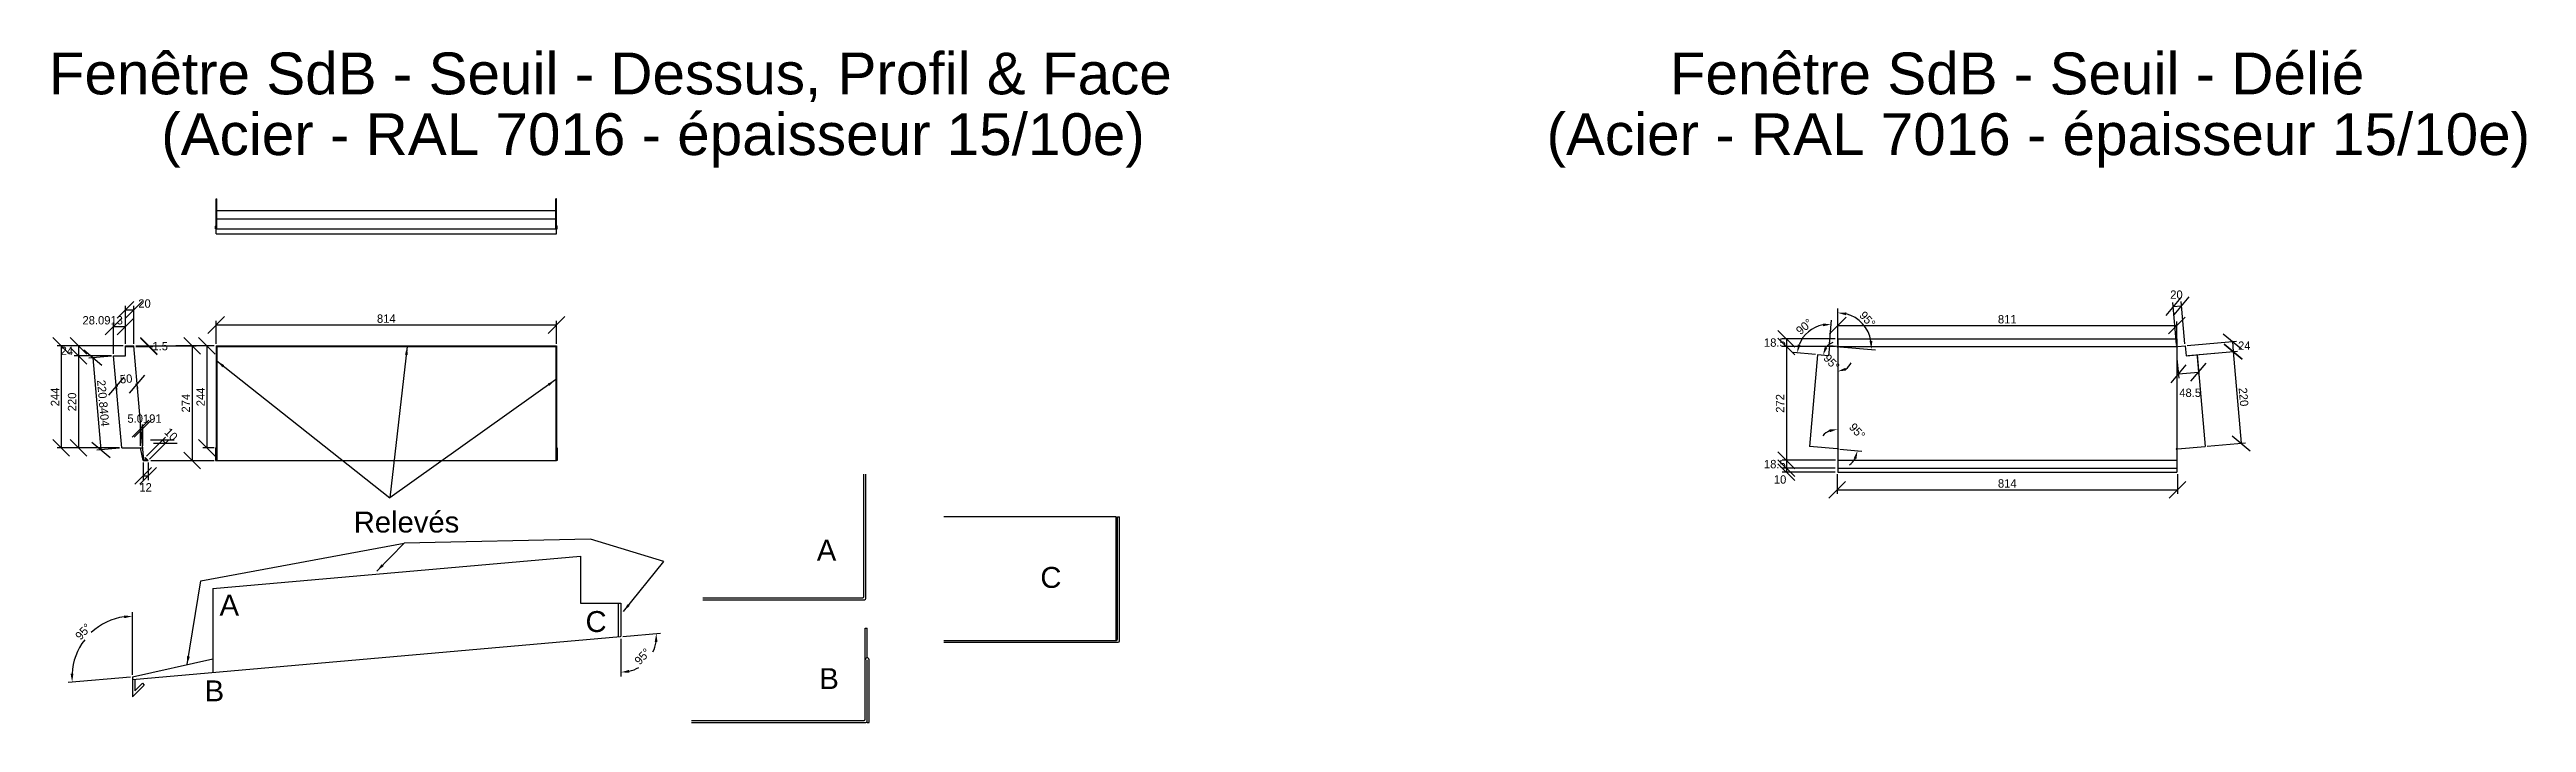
# Model space of a CAD drawing. Header units: millimetres. Extents: x 214 to 6138, y 199 to 1808.
import ezdxf

# ---------------------------------------------------------------- set-up
doc = ezdxf.new("R2010")
doc.units = ezdxf.units.MM
doc.layers.get('Defpoints').update_dxf_attribs({"true_color": 0xffffff})
doc.layers.add('0 ... Seuil ... Rectangle', color=5, linetype='Continuous', lineweight=25, true_color=0x0000ff)
doc.layers.add('0 ... Seuil ... Rectangle ... Cotes Angles', color=4, linetype='Continuous', lineweight=25, true_color=0x00ffff)
doc.styles.add('QCADDimTextStyle', font='txt')
doc.styles.add('textstyle11', font='')
doc.styles.add('textstyle12', font='')
doc.styles.add('textstyle13', font='')
doc.styles.add('textstyle14', font='')
doc.styles.add('textstyle15', font='')
doc.styles.add('textstyle16', font='')
doc.styles.add('textstyle17', font='')
doc.styles.add('textstyle18', font='')
doc.styles.add('textstyle19', font='')
doc.styles.add('textstyle20', font='')
doc.styles.add('textstyle21', font='')
doc.styles.get('textstyle11').set_extended_font_data('Liberation Sans')
doc.styles.get('textstyle12').set_extended_font_data('Liberation Sans')
doc.styles.get('textstyle13').set_extended_font_data('Liberation Sans')
doc.styles.get('textstyle14').set_extended_font_data('Liberation Sans')
doc.styles.get('textstyle15').set_extended_font_data('Liberation Sans')
doc.styles.get('textstyle16').set_extended_font_data('Liberation Sans')
doc.styles.get('textstyle17').set_extended_font_data('Liberation Sans')
doc.styles.get('textstyle18').set_extended_font_data('Liberation Sans')
doc.styles.get('textstyle19').set_extended_font_data('Liberation Sans')
doc.styles.get('textstyle20').set_extended_font_data('Liberation Sans')
doc.styles.get('textstyle21').set_extended_font_data('Liberation Sans')
doc.dimstyles.new('QCADDimStyle', dxfattribs={"dimtxt": 20, "dimasz": 20, "dimexe": 10, "dimexo": 5, "dimgap": 5, "dimtad": 1, "dimtoh": 1, "dimdec": 4, "dimzin": 0, "dimdsep": 46, "dimtxsty": 'QCADDimTextStyle', "dimcen": 0.09, "dimadec": 0, "dimazin": 0, "dimtfac": 1, "dimtdec": 4, "dimtofl": 0, "dimtmove": 0, "dimatfit": 3, "dimfxl": 1, "dimtolj": 1, "dimtzin": 0, "dimarcsym": 0})

# ---------------------------------------------------------------- blocks, each defined once
blk = doc.blocks.new('*D1')
at = {"layer": '0 ... Seuil ... Rectangle ... Cotes Angles', "color": 0, "lineweight": -2}
for p, q in [((339.1, 1052.9), (295.8, 1089.2)), ((362, 1075), (307.5, 1070.2)), ((317.5, 1071.1), (336.7, 851.1)), ((315, 869.2), (358.4, 832.9)), ((381.3, 855), (326.8, 850.2))]:
    blk.add_line(p, q, dxfattribs=at)
at = {"layer": 'Defpoints', "color": 0}
for p in [(367, 1075.4), (336.7, 851.1), (386.3, 855.4)]:
    blk.add_point(p, dxfattribs=at)
at = {"layer": '0 ... Seuil ... Rectangle ... Cotes Angles', "color": 0, "insert": (342, 962.4), "char_height": 20, "attachment_point": 5, "rotation": 275, "style": 'QCADDimTextStyle'}
blk.add_mtext('\\A1;220.8404', dxfattribs=at)
blk = doc.blocks.new('*D2')
at = {"layer": '0 ... Seuil ... Rectangle ... Cotes Angles', "color": 0, "lineweight": -2}
for p, q in [((302.7, 1079.4), (262.7, 1119.4)), ((262.7, 1095.4), (302.7, 1055.4)), ((390.1, 1099.4), (272.7, 1099.4)), ((362, 1075.4), (272.7, 1075.4)), ((282.7, 1099.4), (282.7, 1075.4))]:
    blk.add_line(p, q, dxfattribs=at)
at = {"layer": 'Defpoints', "color": 0}
for p in [(282.7, 1075.4), (367, 1075.4), (395.1, 1099.4)]:
    blk.add_point(p, dxfattribs=at)
at = {"layer": '0 ... Seuil ... Rectangle ... Cotes Angles', "color": 0, "insert": (255.2, 1087.4), "char_height": 20, "attachment_point": 5, "style": 'QCADDimTextStyle'}
blk.add_mtext('\\A1;24', dxfattribs=at)
blk = doc.blocks.new('*D3')
at = {"layer": '0 ... Seuil ... Rectangle ... Cotes Angles', "color": 0, "lineweight": -2}
for p, q in [((302.7, 1055.4), (262.7, 1095.4)), ((362, 1075.4), (272.7, 1075.4)), ((282.7, 1075.4), (282.7, 855.4)), ((262.7, 875.4), (302.7, 835.4)), ((381.3, 855.4), (272.7, 855.4))]:
    blk.add_line(p, q, dxfattribs=at)
at = {"layer": 'Defpoints', "color": 0}
for p in [(367, 1075.4), (282.7, 855.4), (386.3, 855.4)]:
    blk.add_point(p, dxfattribs=at)
at = {"layer": '0 ... Seuil ... Rectangle ... Cotes Angles', "color": 0, "insert": (267.7, 965.4), "char_height": 20, "attachment_point": 5, "rotation": 90, "style": 'QCADDimTextStyle'}
blk.add_mtext('\\A1;220', dxfattribs=at)
blk = doc.blocks.new('*D4')
at = {"layer": '0 ... Seuil ... Rectangle ... Cotes Angles', "color": 0, "lineweight": -2}
for p, q in [((420.1, 1099.4), (460.9, 1099.4)), ((420.2, 1097.9), (460.9, 1097.9)), ((430.9, 1119.4), (470.9, 1079.4)), ((470.9, 1077.9), (430.9, 1117.9))]:
    blk.add_line(p, q, dxfattribs=at)
at = {"layer": 'Defpoints', "color": 0}
for p in [(415.1, 1099.4), (415.2, 1097.9), (450.9, 1097.9)]:
    blk.add_point(p, dxfattribs=at)
at = {"layer": '0 ... Seuil ... Rectangle ... Cotes Angles', "color": 0, "insert": (478.4, 1098.7), "char_height": 20, "attachment_point": 5, "style": 'QCADDimTextStyle'}
blk.add_mtext('\\A1;1.5', dxfattribs=at)
blk = doc.blocks.new('*D5')
at = {"layer": '0 ... Seuil ... Rectangle ... Cotes Angles', "color": 0, "lineweight": -2}
for p, q in [((391.5, 1025), (355.1, 981.7)), ((404.9, 986), (441.3, 1029.4)), ((423.1, 1007.7), (419.3, 1007.4)), ((373.3, 1003.4), (377.1, 1003.7)), ((373.7, 998.9), (374.2, 993.4)), ((423.5, 1003.3), (424, 997.8))]:
    blk.add_line(p, q, dxfattribs=at)
at = {"layer": 'Defpoints', "color": 0}
for p in [(423.1, 1008.2), (423.1, 1007.7), (373.3, 1003.9)]:
    blk.add_point(p, dxfattribs=at)
at = {"layer": '0 ... Seuil ... Rectangle ... Cotes Angles', "color": 0, "insert": (396.9, 1020.5), "char_height": 20, "attachment_point": 5, "rotation": 5, "style": 'QCADDimTextStyle'}
blk.add_mtext('\\A1;50', dxfattribs=at)
blk = doc.blocks.new('*D6')
at = {"layer": '0 ... Seuil ... Rectangle ... Cotes Angles', "color": 0, "lineweight": -2}
for p, q in [((420.1, 1099.4), (564.8, 1099.4)), ((574.8, 1079.4), (534.8, 1119.4)), ((554.8, 1099.4), (554.8, 825.4)), ((534.8, 845.4), (574.8, 805.4)), ((456.1, 825.4), (564.8, 825.4))]:
    blk.add_line(p, q, dxfattribs=at)
at = {"layer": 'Defpoints', "color": 0}
for p in [(415.1, 1099.4), (451.1, 825.4), (554.8, 825.4)]:
    blk.add_point(p, dxfattribs=at)
at = {"layer": '0 ... Seuil ... Rectangle ... Cotes Angles', "color": 0, "insert": (539.8, 962.4), "char_height": 20, "attachment_point": 5, "rotation": 90, "style": 'QCADDimTextStyle'}
blk.add_mtext('\\A1;274', dxfattribs=at)
blk = doc.blocks.new('*D7')
at = {"layer": '0 ... Seuil ... Rectangle ... Cotes Angles', "color": 0, "lineweight": -2}
for p, q in [((446, 836), (491, 880.9)), ((453.1, 828.9), (498, 873.9)), ((512.2, 873.9), (455.6, 873.9)), ((462.7, 866.8), (519.2, 866.8)), ((483.9, 873.9), (491, 866.8))]:
    blk.add_line(p, q, dxfattribs=at)
at = {"layer": 'Defpoints', "color": 0}
for p in [(442.5, 832.5), (491, 866.8), (449.6, 825.4)]:
    blk.add_point(p, dxfattribs=at)
at = {"layer": '0 ... Seuil ... Rectangle ... Cotes Angles', "color": 0, "insert": (504.5, 888), "char_height": 20, "attachment_point": 5, "rotation": 315, "style": 'QCADDimTextStyle'}
blk.add_mtext('\\A1;10', dxfattribs=at)
blk = doc.blocks.new('*D8')
at = {"layer": '0 ... Seuil ... Rectangle ... Cotes Angles', "color": 0, "lineweight": -2}
for p, q in [((457.6, 808.5), (417.6, 768.5)), ((429.6, 768.5), (469.6, 808.5)), ((437.6, 820.4), (437.6, 778.5)), ((437.6, 788.5), (449.6, 788.5)), ((449.6, 820.4), (449.6, 778.5))]:
    blk.add_line(p, q, dxfattribs=at)
at = {"layer": 'Defpoints', "color": 0}
for p in [(437.6, 825.4), (449.6, 825.4), (449.6, 788.5)]:
    blk.add_point(p, dxfattribs=at)
at = {"layer": '0 ... Seuil ... Rectangle ... Cotes Angles', "color": 0, "insert": (443.5, 761.3), "char_height": 20, "attachment_point": 5, "style": 'QCADDimTextStyle'}
blk.add_mtext('\\A1;12', dxfattribs=at)
blk = doc.blocks.new('*D9')
at = {"layer": '0 ... Seuil ... Rectangle ... Cotes Angles', "color": 0, "lineweight": -2}
for p, q in [((610.1, 1079.4), (570.1, 1119.4)), ((607.2, 1099.4), (580.1, 1099.4)), ((590.1, 1099.4), (590.1, 855.4)), ((570.1, 875.4), (610.1, 835.4)), ((607.2, 855.4), (580.1, 855.4))]:
    blk.add_line(p, q, dxfattribs=at)
at = {"layer": 'Defpoints', "color": 0}
for p in [(612.2, 1099.4), (590.1, 855.4), (612.2, 855.4)]:
    blk.add_point(p, dxfattribs=at)
at = {"layer": '0 ... Seuil ... Rectangle ... Cotes Angles', "color": 0, "insert": (575.1, 977.4), "char_height": 20, "attachment_point": 5, "rotation": 90, "style": 'QCADDimTextStyle'}
blk.add_mtext('\\A1;244', dxfattribs=at)
blk = doc.blocks.new('*D10')
at = {"layer": '0 ... Seuil ... Rectangle ... Cotes Angles', "color": 0, "lineweight": -2}
for p, q in [((632.2, 1169.4), (592.2, 1129.4)), ((612.2, 1104.4), (612.2, 1159.4)), ((612.2, 1149.4), (1426.2, 1149.4)), ((1406.2, 1129.4), (1446.2, 1169.4)), ((1426.2, 1104.4), (1426.2, 1159.4))]:
    blk.add_line(p, q, dxfattribs=at)
at = {"layer": 'Defpoints', "color": 0}
for p in [(1426.2, 1149.4), (612.2, 1099.4), (1426.2, 1099.4)]:
    blk.add_point(p, dxfattribs=at)
at = {"layer": '0 ... Seuil ... Rectangle ... Cotes Angles', "color": 0, "insert": (1019.2, 1164.4), "char_height": 20, "attachment_point": 5, "style": 'QCADDimTextStyle'}
blk.add_mtext('\\A1;814', dxfattribs=at)
blk = doc.blocks.new('*D11')
at = {"layer": '0 ... Seuil ... Rectangle ... Cotes Angles', "color": 0, "lineweight": -2}
for p, q in [((261.8, 1079.4), (221.8, 1119.4)), ((390.1, 1099.4), (231.8, 1099.4)), ((241.8, 1099.4), (241.8, 855.4)), ((221.8, 875.4), (261.8, 835.4)), ((381.3, 855.4), (231.8, 855.4))]:
    blk.add_line(p, q, dxfattribs=at)
at = {"layer": 'Defpoints', "color": 0}
for p in [(395.1, 1099.4), (241.8, 855.4), (386.3, 855.4)]:
    blk.add_point(p, dxfattribs=at)
at = {"layer": '0 ... Seuil ... Rectangle ... Cotes Angles', "color": 0, "insert": (226.8, 977.4), "char_height": 20, "attachment_point": 5, "rotation": 90, "style": 'QCADDimTextStyle'}
blk.add_mtext('\\A1;244', dxfattribs=at)
blk = doc.blocks.new('*D12')
at = {"layer": '0 ... Seuil ... Rectangle ... Cotes Angles', "color": 0, "lineweight": -2}
for p, q in [((412.1, 313.3), (412.1, 463.1)), ((407.1, 307.9), (257.9, 294.8))]:
    blk.add_line(p, q, dxfattribs=at)
for start, end in [(97.92113, 132.85173), (142.14827, 177.07887)]:
    blk.add_arc((412.1, 308.3), 144.8, start, end, dxfattribs=at)
at = {"layer": '0 ... Seuil ... Rectangle ... Cotes Angles', "color": 0}
for points in [[(392.3, 448.4), (391.9, 455), (412.1, 453.1)], [(264.1, 315.6), (270.8, 315.7), (267.8, 295.7)]]:
    blk.add_solid(points, dxfattribs=at)
at = {"layer": 'Defpoints', "color": 0}
for p in [(336.1, 431.5), (412.1, 308.3), (412.1, 308.3), (604.1, 325.1), (412.1, 260.3)]:
    blk.add_point(p, dxfattribs=at)
at = {"layer": '0 ... Seuil ... Rectangle ... Cotes Angles', "color": 0, "insert": (294.3, 416.2), "char_height": 20, "attachment_point": 5, "rotation": 47.5, "style": 'QCADDimTextStyle'}
blk.add_mtext('\\A1;95%%d', dxfattribs=at)
blk = doc.blocks.new('*D13')
at = {"layer": '0 ... Seuil ... Rectangle ... Cotes Angles', "color": 0, "lineweight": -2}
for p, q in [((1580.1, 399.5), (1580.1, 309.1)), ((1585, 404.9), (1675, 412.8))]:
    blk.add_line(p, q, dxfattribs=at)
for start, end in [(334.53524, 351.54078), (283.45922, 300.46476)]:
    blk.add_arc((1580.1, 404.5), 85.3, start, end, dxfattribs=at)
at = {"layer": '0 ... Seuil ... Rectangle ... Cotes Angles', "color": 0}
for points in [[(1667.8, 391.8), (1661.1, 392), (1665.1, 411.9)], [(1599.5, 324.8), (1600.3, 318.2), (1580.1, 319.1)]]:
    blk.add_solid(points, dxfattribs=at)
at = {"layer": 'Defpoints', "color": 0}
for p in [(1580.1, 484.5), (1579.2, 404.4), (1580.1, 405.4), (418.1, 302.8), (1624.9, 331.8)]:
    blk.add_point(p, dxfattribs=at)
at = {"layer": '0 ... Seuil ... Rectangle ... Cotes Angles', "color": 0, "insert": (1631.9, 356.9), "char_height": 20, "attachment_point": 5, "rotation": 47.5, "style": 'QCADDimTextStyle'}
blk.add_mtext('\\A1;95%%d', dxfattribs=at)
blk = doc.blocks.new('*D14')
at = {"layer": '0 ... Seuil ... Rectangle ... Cotes Angles', "color": 0, "lineweight": -2}
for p, q in [((411.4, 881.6), (451.4, 921.6)), ((456.5, 921.6), (416.5, 881.6)), ((431.4, 860.4), (431.4, 911.6)), ((436.5, 860.4), (436.5, 911.6))]:
    blk.add_line(p, q, dxfattribs=at)
at = {"layer": 'Defpoints', "color": 0}
for p in [(436.5, 901.6), (431.4, 855.4), (436.5, 855.4)]:
    blk.add_point(p, dxfattribs=at)
at = {"layer": '0 ... Seuil ... Rectangle ... Cotes Angles', "color": 0, "insert": (440.9, 925.5), "char_height": 20, "attachment_point": 5, "style": 'QCADDimTextStyle'}
blk.add_mtext('\\A1;5.0191', dxfattribs=at)
blk = doc.blocks.new('*D15')
at = {"layer": '0 ... Seuil ... Rectangle ... Cotes Angles', "color": 0, "lineweight": -2}
for p, q in [((415.1, 1205.5), (375.1, 1165.5)), ((395.1, 1165.5), (435.1, 1205.5)), ((395.1, 1104.4), (395.1, 1195.5)), ((395.1, 1185.5), (415.1, 1185.5)), ((415.1, 1104.4), (415.1, 1195.5))]:
    blk.add_line(p, q, dxfattribs=at)
at = {"layer": 'Defpoints', "color": 0}
for p in [(415.1, 1185.5), (395.1, 1099.4), (415.1, 1099.4)]:
    blk.add_point(p, dxfattribs=at)
at = {"layer": '0 ... Seuil ... Rectangle ... Cotes Angles', "color": 0, "insert": (440.9, 1200.5), "char_height": 20, "attachment_point": 5, "style": 'QCADDimTextStyle'}
blk.add_mtext('\\A1;20', dxfattribs=at)
blk = doc.blocks.new('*D16')
at = {"layer": '0 ... Seuil ... Rectangle ... Cotes Angles', "color": 0, "lineweight": -2}
for p, q in [((387, 1165.5), (347, 1125.5)), ((367, 1080.4), (367, 1155.5)), ((367, 1145.5), (395.1, 1145.5)), ((375.1, 1125.5), (415.1, 1165.5)), ((395.1, 1104.4), (395.1, 1155.5))]:
    blk.add_line(p, q, dxfattribs=at)
at = {"layer": 'Defpoints', "color": 0}
for p in [(395.1, 1145.5), (367, 1075.4), (395.1, 1099.4)]:
    blk.add_point(p, dxfattribs=at)
at = {"layer": '0 ... Seuil ... Rectangle ... Cotes Angles', "color": 0, "insert": (340.9, 1160.5), "char_height": 20, "attachment_point": 5, "style": 'QCADDimTextStyle'}
blk.add_mtext('\\A1;28.0913', dxfattribs=at)
blk = doc.blocks.new('*D17')
at = {"layer": '0 ... Seuil ... Rectangle ... Cotes Angles', "color": 0, "lineweight": -2}
for p, q in [((4510.9, 1167.9), (4470.9, 1127.9)), ((4490.9, 1102.9), (4490.9, 1157.9)), ((4490.9, 1147.9), (5301.9, 1147.9)), ((5281.9, 1127.9), (5321.9, 1167.9)), ((5301.9, 1102.9), (5301.9, 1157.9))]:
    blk.add_line(p, q, dxfattribs=at)
at = {"layer": 'Defpoints', "color": 0}
for p in [(5301.9, 1147.9), (4490.9, 1097.9), (5301.9, 1097.9)]:
    blk.add_point(p, dxfattribs=at)
at = {"layer": '0 ... Seuil ... Rectangle ... Cotes Angles', "color": 0, "insert": (4896.4, 1162.9), "char_height": 20, "attachment_point": 5, "style": 'QCADDimTextStyle'}
blk.add_mtext('\\A1;811', dxfattribs=at)
blk = doc.blocks.new('*D18')
at = {"layer": '0 ... Seuil ... Rectangle ... Cotes Angles', "color": 0, "lineweight": -2}
for p, q in [((4509.4, 775.5), (4469.4, 735.5)), ((4489.4, 792.4), (4489.4, 745.5)), ((5283.4, 735.5), (5323.4, 775.5)), ((5303.4, 792.4), (5303.4, 745.5)), ((4489.4, 755.5), (5303.4, 755.5))]:
    blk.add_line(p, q, dxfattribs=at)
at = {"layer": 'Defpoints', "color": 0}
for p in [(4489.4, 797.4), (5303.4, 797.4), (5303.4, 755.5)]:
    blk.add_point(p, dxfattribs=at)
at = {"layer": '0 ... Seuil ... Rectangle ... Cotes Angles', "color": 0, "insert": (4896.4, 770.5), "char_height": 20, "attachment_point": 5, "style": 'QCADDimTextStyle'}
blk.add_mtext('\\A1;814', dxfattribs=at)
blk = doc.blocks.new('*D19')
at = {"layer": '0 ... Seuil ... Rectangle ... Cotes Angles', "color": 0, "lineweight": -2}
for p, q in [((4388, 1096.4), (4348, 1136.4)), ((4348, 1117.9), (4388, 1077.9)), ((4484.4, 1116.4), (4358, 1116.4)), ((4485.9, 1097.9), (4358, 1097.9)), ((4368, 1116.4), (4368, 1097.9))]:
    blk.add_line(p, q, dxfattribs=at)
at = {"layer": 'Defpoints', "color": 0}
for p in [(4368, 1097.9), (4489.4, 1116.4), (4490.9, 1097.9)]:
    blk.add_point(p, dxfattribs=at)
at = {"layer": '0 ... Seuil ... Rectangle ... Cotes Angles', "color": 0, "insert": (4340.5, 1107.2), "char_height": 20, "attachment_point": 5, "style": 'QCADDimTextStyle'}
blk.add_mtext('\\A1;18.5', dxfattribs=at)
blk = doc.blocks.new('*D20')
at = {"layer": '0 ... Seuil ... Rectangle ... Cotes Angles', "color": 0, "lineweight": -2}
for p, q in [((4388, 1077.9), (4348, 1117.9)), ((4485.9, 1097.9), (4358, 1097.9)), ((4368, 1097.9), (4368, 825.9)), ((4348, 845.9), (4388, 805.9)), ((4485.9, 825.9), (4358, 825.9))]:
    blk.add_line(p, q, dxfattribs=at)
at = {"layer": 'Defpoints', "color": 0}
for p in [(4490.9, 1097.9), (4368, 825.9), (4490.9, 825.9)]:
    blk.add_point(p, dxfattribs=at)
at = {"layer": '0 ... Seuil ... Rectangle ... Cotes Angles', "color": 0, "insert": (4353, 961.9), "char_height": 20, "attachment_point": 5, "rotation": 90, "style": 'QCADDimTextStyle'}
blk.add_mtext('\\A1;272', dxfattribs=at)
blk = doc.blocks.new('*D21')
at = {"layer": '0 ... Seuil ... Rectangle ... Cotes Angles', "color": 0, "lineweight": -2}
for p, q in [((4388, 805.9), (4348, 845.9)), ((4348, 827.4), (4388, 787.4)), ((4485.9, 825.9), (4358, 825.9)), ((4484.4, 807.4), (4358, 807.4)), ((4368, 825.9), (4368, 807.4))]:
    blk.add_line(p, q, dxfattribs=at)
at = {"layer": 'Defpoints', "color": 0}
for p in [(4368, 807.4), (4489.4, 807.4), (4490.9, 825.9)]:
    blk.add_point(p, dxfattribs=at)
at = {"layer": '0 ... Seuil ... Rectangle ... Cotes Angles', "color": 0, "insert": (4340.5, 816.7), "char_height": 20, "attachment_point": 5, "style": 'QCADDimTextStyle'}
blk.add_mtext('\\A1;18.5', dxfattribs=at)
blk = doc.blocks.new('*D22')
at = {"layer": '0 ... Seuil ... Rectangle ... Cotes Angles', "color": 0, "lineweight": -2}
for p, q in [((4388, 787.4), (4348, 827.4)), ((4348, 817.4), (4388, 777.4)), ((4484.4, 807.4), (4358, 807.4)), ((4484.4, 797.4), (4358, 797.4)), ((4368, 807.4), (4368, 797.4))]:
    blk.add_line(p, q, dxfattribs=at)
at = {"layer": 'Defpoints', "color": 0}
for p in [(4368, 797.4), (4489.4, 807.4), (4489.4, 797.4)]:
    blk.add_point(p, dxfattribs=at)
at = {"layer": '0 ... Seuil ... Rectangle ... Cotes Angles', "color": 0, "insert": (4353, 780), "char_height": 20, "attachment_point": 5, "style": 'QCADDimTextStyle'}
blk.add_mtext('\\A1;10', dxfattribs=at)
blk = doc.blocks.new('*D23')
at = {"layer": '0 ... Seuil ... Rectangle ... Cotes Angles', "color": 0, "lineweight": -2}
for p, q in [((4490.9, 1102.9), (4490.9, 1188.5)), ((4495.9, 1097.5), (4581.2, 1090))]:
    blk.add_line(p, q, dxfattribs=at)
blk.add_arc((4490.9, 1097.9), 80.6, 9.25111, 75.74889, dxfattribs=at)
at = {"layer": '0 ... Seuil ... Rectangle ... Cotes Angles', "color": 0}
for points in [[(4511.2, 1179.3), (4510.4, 1172.7), (4490.9, 1178.5)], [(4567.2, 1110.7), (4573.8, 1111), (4571.2, 1090.9)]]:
    blk.add_solid(points, dxfattribs=at)
at = {"layer": 'Defpoints', "color": 0}
for p in [(4563, 1134.1), (4471, 1099.6), (4490.9, 1097.9), (4490.9, 1097.9), (4490.9, 825.9)]:
    blk.add_point(p, dxfattribs=at)
at = {"layer": '0 ... Seuil ... Rectangle ... Cotes Angles', "color": 0, "insert": (4561.8, 1162.8), "char_height": 20, "attachment_point": 5, "rotation": 312.5, "style": 'QCADDimTextStyle'}
blk.add_mtext('\\A1;95%%d', dxfattribs=at)
blk = doc.blocks.new('*D24')
at = {"layer": '0 ... Seuil ... Rectangle ... Cotes Angles', "color": 0, "lineweight": -2}
for p, q in [((4471.4, 1104.6), (4476.3, 1160.5)), ((4437.6, 1078.5), (4384.1, 1083.2))]:
    blk.add_line(p, q, dxfattribs=at)
blk.add_arc((4468.9, 1075.7), 75.1, 100.29748, 159.70252, dxfattribs=at)
at = {"layer": '0 ... Seuil ... Rectangle ... Cotes Angles', "color": 0}
for points in [[(4455.6, 1146.3), (4455.3, 1153), (4475.5, 1150.6)], [(4395.2, 1102.5), (4401.7, 1101.1), (4394.1, 1082.3)]]:
    blk.add_solid(points, dxfattribs=at)
at = {"layer": 'Defpoints', "color": 0}
for p in [(4437.2, 1143.8), (4442.6, 1078), (4468.9, 1075.7), (4468.9, 1075.7), (4471, 1099.6)]:
    blk.add_point(p, dxfattribs=at)
at = {"layer": '0 ... Seuil ... Rectangle ... Cotes Angles', "color": 0, "insert": (4410.7, 1145.1), "char_height": 20, "attachment_point": 5, "rotation": 40, "style": 'QCADDimTextStyle'}
blk.add_mtext('\\A1;90%%d', dxfattribs=at)
blk = doc.blocks.new('*D25')
at = {"layer": '0 ... Seuil ... Rectangle ... Cotes Angles', "color": 0, "lineweight": -2}
for start, end in [(109.62023, 142.31011), (302.68989, 335.37977)]:
    blk.add_arc((4490.9, 1073.8), 35.5, start, end, dxfattribs=at)
at = {"layer": '0 ... Seuil ... Rectangle ... Cotes Angles', "color": 0}
for points in [[(4459.7, 1096.7), (4465.9, 1094.3), (4455.5, 1076.9)], [(4509.2, 1047.1), (4511.1, 1040.7), (4490.9, 1038.3)]]:
    blk.add_solid(points, dxfattribs=at)
at = {"layer": 'Defpoints', "color": 0}
for p in [(4442.6, 1078), (4468.9, 1075.7), (4490.9, 1097.9), (4459.2, 1057.9), (4490.9, 825.9)]:
    blk.add_point(p, dxfattribs=at)
at = {"layer": '0 ... Seuil ... Rectangle ... Cotes Angles', "color": 0, "insert": (4476.1, 1060.3), "char_height": 20, "attachment_point": 5, "rotation": 312.5, "style": 'QCADDimTextStyle'}
blk.add_mtext('\\A1;95%%d', dxfattribs=at)
blk = doc.blocks.new('*D26')
at = {"layer": '0 ... Seuil ... Rectangle ... Cotes Angles', "color": 0, "lineweight": -2}
blk.add_line((4495.9, 852.5), (4548.2, 848), dxfattribs=at)
for start, end in [(114.30431, 138.60862), (306.39138, 330.69569)]:
    blk.add_arc((4490.9, 853), 47.5, start, end, dxfattribs=at)
at = {"layer": '0 ... Seuil ... Rectangle ... Cotes Angles', "color": 0}
for points in [[(4472.1, 893), (4470.7, 899.5), (4490.9, 900.5)], [(4535.5, 828.7), (4529.2, 830.7), (4538.3, 848.8)]]:
    blk.add_solid(points, dxfattribs=at)
at = {"layer": 'Defpoints', "color": 0}
for p in [(4490.9, 1097.9), (4423.4, 858.9), (4490.9, 853), (4533.4, 874.3), (4490.9, 825.9)]:
    blk.add_point(p, dxfattribs=at)
at = {"layer": '0 ... Seuil ... Rectangle ... Cotes Angles', "color": 0, "insert": (4537.4, 895.5), "char_height": 20, "attachment_point": 5, "rotation": 312.5, "style": 'QCADDimTextStyle'}
blk.add_mtext('\\A1;95%%d', dxfattribs=at)
blk = doc.blocks.new('*D27')
at = {"layer": '0 ... Seuil ... Rectangle ... Cotes Angles', "color": 0, "lineweight": -2}
for p, q in [((5311.7, 1215.2), (5275.4, 1171.9)), ((5301.5, 1102.9), (5292.7, 1203.5)), ((5293.6, 1193.5), (5313.5, 1195.3)), ((5295.3, 1173.6), (5331.7, 1217)), ((5321.4, 1104.6), (5312.6, 1205.3))]:
    blk.add_line(p, q, dxfattribs=at)
at = {"layer": 'Defpoints', "color": 0}
for p in [(5313.5, 1195.3), (5301.9, 1097.9), (5321.9, 1099.6)]:
    blk.add_point(p, dxfattribs=at)
at = {"layer": '0 ... Seuil ... Rectangle ... Cotes Angles', "color": 0, "insert": (5301.1, 1221.8), "char_height": 20, "attachment_point": 5, "style": 'QCADDimTextStyle'}
blk.add_mtext('\\A1;20', dxfattribs=at)
blk = doc.blocks.new('*D28')
at = {"layer": '0 ... Seuil ... Rectangle ... Cotes Angles', "color": 0, "lineweight": -2}
for p, q in [((5456.5, 1091.3), (5413.2, 1127.7)), ((5326.8, 1100.1), (5444.8, 1110.4)), ((5328.9, 1076.2), (5446.9, 1086.5)), ((5415.3, 1103.8), (5458.6, 1067.4)), ((5434.8, 1109.5), (5436.9, 1085.6))]:
    blk.add_line(p, q, dxfattribs=at)
at = {"layer": 'Defpoints', "color": 0}
for p in [(5321.9, 1099.6), (5324, 1075.7), (5436.9, 1085.6)]:
    blk.add_point(p, dxfattribs=at)
at = {"layer": '0 ... Seuil ... Rectangle ... Cotes Angles', "color": 0, "insert": (5463.3, 1100), "char_height": 20, "attachment_point": 5, "style": 'QCADDimTextStyle'}
blk.add_mtext('\\A1;24', dxfattribs=at)
blk = doc.blocks.new('*D29')
at = {"layer": '0 ... Seuil ... Rectangle ... Cotes Angles', "color": 0, "lineweight": -2}
for p, q in [((5355.2, 1078.5), (5446.9, 1086.5)), ((5458.6, 1067.4), (5415.3, 1103.8)), ((5436.9, 1085.6), (5456.1, 866.5)), ((5374.4, 859.3), (5466.1, 867.3)), ((5434.4, 884.6), (5477.8, 848.3))]:
    blk.add_line(p, q, dxfattribs=at)
at = {"layer": 'Defpoints', "color": 0}
for p in [(5350.3, 1078), (5369.4, 858.9), (5456.1, 866.5)]:
    blk.add_point(p, dxfattribs=at)
at = {"layer": '0 ... Seuil ... Rectangle ... Cotes Angles', "color": 0, "insert": (5461.5, 977.3), "char_height": 20, "attachment_point": 5, "rotation": 275, "style": 'QCADDimTextStyle'}
blk.add_mtext('\\A1;220', dxfattribs=at)
blk = doc.blocks.new('*D30')
at = {"layer": '0 ... Seuil ... Rectangle ... Cotes Angles', "color": 0, "lineweight": -2}
for p, q in [((5302.4, 1068.8), (5306.4, 1022.4)), ((5350.7, 1073.1), (5354.7, 1026.7)), ((5323.7, 1054.1), (5287.4, 1010.7)), ((5305.6, 1032.4), (5353.9, 1036.6)), ((5335.7, 1015), (5372.1, 1058.3))]:
    blk.add_line(p, q, dxfattribs=at)
at = {"layer": 'Defpoints', "color": 0}
for p in [(5301.9, 1073.8), (5350.3, 1078), (5353.9, 1036.6)]:
    blk.add_point(p, dxfattribs=at)
at = {"layer": '0 ... Seuil ... Rectangle ... Cotes Angles', "color": 0, "insert": (5333.9, 987.2), "char_height": 20, "attachment_point": 5, "style": 'QCADDimTextStyle'}
blk.add_mtext('\\A1;48.5', dxfattribs=at)

msp = doc.modelspace()

# ---------------------------------------------------------------- linework, layer by layer
at = {"layer": '0 ... Seuil ... Rectangle'}
for p, q in [((612.18847, 1379.89235), (612.18847, 1451.02457)), ((612.18847, 1451.02457), (613.68847, 1451.02457)), ((613.68847, 1378.89235), (613.68847, 1451.02457)), ((613.68847, 1422.93331), (1424.68847, 1422.93331)), ((1424.68847, 1378.89235), (1424.68847, 1451.02457)), ((1426.18847, 1451.02457), (1424.68847, 1451.02457)), ((1426.18847, 1379.89235), (1426.18847, 1451.02457)), ((610.68847, 1378.89235), (610.68847, 1385.60517)), ((612.18847, 1378.89235), (610.68847, 1378.89235)), ((611.68847, 1386.60517), (612.18847, 1386.60517)), ((612.18847, 1386.60517), (612.68847, 1386.60517)), ((612.18847, 1366.89235), (612.18847, 1379.89235)), ((612.18847, 1366.89235), (1426.18847, 1366.89235)), ((613.18847, 1378.89235), (1425.18847, 1378.89235)), ((613.68847, 1402.93331), (1424.68847, 1402.93331)), ((613.68847, 1378.89235), (613.68847, 1385.60517)), ((1424.68847, 1378.89235), (1424.68847, 1385.60517)), ((1425.68847, 1386.60517), (1426.18847, 1386.60517)), ((1426.68847, 1386.60517), (1426.18847, 1386.60517)), ((1426.18847, 1366.89235), (1426.18847, 1379.89235)), ((1426.18847, 1378.89235), (1427.68847, 1378.89235)), ((1426.18847, 1378.89235), (1427.68847, 1378.89235)), ((1427.68847, 1378.89235), (1427.68847, 1385.60517)), ((386.26238, 855.40094), (367.01487, 1075.40094)), ((367.01487, 1075.40094), (395.10614, 1075.40094)), ((395.10614, 1099.40094), (415.10614, 1099.40094)), ((395.10614, 1075.40094), (395.10614, 1099.40094)), ((395.10614, 1097.90094), (415.23737, 1097.90094)), ((439.07803, 825.40094), (415.10614, 1099.40094)), ((612.18847, 1099.40094), (1426.18847, 1099.40094)), ((612.18847, 1099.40094), (612.18847, 825.40094)), ((612.18847, 1097.90094), (1426.18847, 1097.90094)), ((613.68847, 1097.90094), (613.68847, 825.40094)), ((1424.68847, 1097.90094), (1424.68847, 825.40094)), ((1426.18847, 1099.40094), (1426.18847, 825.40094)), ((4442.62113, 1078.03632), (4423.44687, 858.87348)), ((4468.92094, 1075.73538), (4442.62113, 1078.03632)), ((4471.01268, 1099.64406), (4468.92094, 1075.73538)), ((4489.44228, 1098.03167), (4471.01268, 1099.64406)), ((4490.93658, 1116.40094), (5301.93658, 1116.40094)), ((4490.93658, 1116.40094), (4490.93658, 1099.40094)), ((4490.93658, 1096.40094), (4490.93658, 854.4689)), ((4492.43658, 1097.90094), (5300.43658, 1097.90094)), ((5301.93658, 1116.40094), (5301.93658, 1099.40094)), ((5301.93658, 1096.40094), (5301.93658, 854.4689)), ((5303.43087, 1098.03167), (5321.86047, 1099.64406)), ((5321.86047, 1099.64406), (5323.95221, 1075.73538)), ((5323.95221, 1075.73538), (5350.25202, 1078.03632)), ((5350.25202, 1078.03632), (5369.42628, 858.87348)), ((421.76422, 1006.0881), (421.63349, 1007.58239)), ((386.26238, 855.40094), (436.45337, 855.40094)), ((437.5723, 825.40094), (431.43427, 855.40094)), ((441.44057, 831.41135), (442.50123, 832.47201)), ((441.44057, 831.41135), (445.95098, 826.90094)), ((442.50123, 832.47201), (449.5723, 825.40094)), ((610.68847, 855.40094), (613.68847, 855.40094)), ((610.68847, 855.40094), (610.68847, 825.40094)), ((1424.68847, 855.40094), (1427.68847, 855.40094)), ((1427.68847, 855.40094), (1427.68847, 825.40094)), ((4489.44228, 853.09963), (4423.44687, 858.87348)), ((4490.93658, 851.4689), (4490.93658, 797.40094)), ((5301.93658, 851.4689), (5301.93658, 797.40094)), ((5303.43087, 853.09963), (5369.42628, 858.87348)), ((437.5723, 825.40094), (449.5723, 825.40094)), ((438.9468, 826.90094), (445.95098, 826.90094)), ((610.68847, 825.40094), (612.18847, 825.40094)), ((612.18847, 825.40094), (1426.18847, 825.40094)), ((1427.68847, 825.40094), (1426.18847, 825.40094)), ((2161.78331, 500.21981), (2161.78331, 792.71981)), ((2166.28331, 495.71981), (2166.28331, 792.71981)), ((4490.93658, 825.90094), (5301.93658, 825.90094)), ((4490.93658, 807.40094), (5301.93658, 807.40094)), ((4490.93658, 797.40094), (5301.93658, 797.40094)), ((2765.26802, 691.0652), (2352.76802, 691.0652)), ((2765.26802, 395.5652), (2765.26802, 691.0652)), ((2768.26802, 398.5652), (2768.26802, 691.0652)), ((2768.26802, 691.0652), (2772.76802, 691.0652)), ((2772.76802, 394.0652), (2772.76802, 691.0652)), ((604.06527, 519.84155), (1484.06527, 596.83157)), ((1484.06527, 596.83157), (1484.06527, 484.46652)), ((604.06527, 519.84155), (604.06527, 319.07758)), ((1484.06527, 484.46652), (1580.06527, 484.46652)), ((1574.06527, 484.46652), (1574.06527, 403.94159)), ((1580.06527, 484.46652), (1580.06527, 405.38285)), ((1776.28331, 497.21981), (2158.78331, 497.21981)), ((1776.28331, 492.71981), (2163.28331, 492.71981)), ((2164.9465, 349.33037), (2164.9465, 424.75303)), ((2164.9465, 424.75303), (2169.4465, 424.75303)), ((2169.4465, 353.83037), (2169.4465, 424.75303)), ((412.06527, 302.27976), (1579.15243, 404.38665)), ((2352.76802, 395.5652), (2765.26802, 395.5652)), ((2352.76802, 391.0652), (2769.76802, 391.0652)), ((412.06527, 308.30268), (604.06527, 351.19982)), ((412.06527, 308.30268), (412.06527, 260.30268)), ((418.06527, 302.80469), (418.06527, 274.78796)), ((2164.9465, 206.83037), (2164.9465, 349.33037)), ((2169.4465, 199.33037), (2169.4465, 349.33037)), ((2173.9465, 199.33037), (2173.9465, 349.33037)), ((440.34954, 288.58695), (412.06527, 260.30268)), ((436.1069, 292.82959), (418.06527, 274.78796)), ((436.1069, 292.82959), (440.34954, 288.58695)), ((1749.4465, 203.83037), (2161.9465, 203.83037)), ((1749.4465, 199.33037), (2166.4465, 199.33037)), ((2169.4465, 199.33037), (2173.9465, 199.33037))]:
    msp.add_line(p, q, dxfattribs=at)
for centre, radius, start, end in [((611.68847, 1385.60517), 1, 90, 180), ((613.18847, 1379.89235), 1, 180, 270), ((612.68847, 1385.60517), 1, 0, 90), ((1425.68847, 1385.60517), 1, 90, 180), ((1425.18847, 1379.89235), 1, 270, 0), ((1426.68847, 1385.60517), 1, 0, 90), ((4490.93658, 1097.90094), 1.5, 175, 90), ((5301.93658, 1097.90094), 1.5, 90, 5), ((4490.93658, 852.9689), 1.5, 270, 175), ((5301.93658, 852.9689), 1.5, 5, 270), ((2158.78331, 500.21981), 3, 270, 0), ((2163.28331, 495.71981), 3, 270, 0), ((1579.06527, 405.38285), 1, 275, 0), ((2765.26802, 398.5652), 3, 270, 0), ((2769.76802, 394.0652), 3, 270, 0), ((2169.4465, 349.33037), 4.5, 0, 180), ((2161.9465, 206.83037), 3, 270, 0), ((2166.4465, 202.33037), 3, 270, 0)]:
    msp.add_arc(centre, radius, start, end, dxfattribs=at)
at = {"layer": '0 ... Seuil ... Rectangle ... Cotes Angles'}
for p, q in [((607.18847, 1099.40094), (515.6163, 1099.40094)), ((515.6163, 825.40094), (607.18847, 825.40094))]:
    msp.add_line(p, q, dxfattribs=at)

# ---------------------------------------------------------------- texts
at = {"layer": '0 ... Seuil ... Rectangle ... Cotes Angles', "attachment_point": 1}
for s, insert, char_height, style in [('Fenêtre SdB - Seuil - Dessus, Profil & Face\\P', (211.98263, 1800.66963), 100, 'textstyle19'), ('Fenêtre SdB - Seuil - Délié\\P', (4089.23074, 1800.66963), 100, 'textstyle21'), ('(Acier - RAL 7016 - épaisseur 15/10e)', (480.89776, 1655.48322), 100, 'textstyle11'), ('(Acier - RAL 7016 - épaisseur 15/10e)', (3794.43323, 1655.48322), 100, 'textstyle20'), ('Relevés', (941.38495, 703.28185), 50, 'textstyle12'), ('A', (2048.98723, 636.02079), 50, 'textstyle18'), ('C', (2583.69046, 570.96185), 50, 'textstyle17'), ('A', (620.41266, 504.81384), 50, 'textstyle13'), ('C', (1495.77521, 465.48322), 50, 'textstyle16'), ('B', (584.83355, 299.81039), 50, 'textstyle14'), ('B', (2055.0865, 329.02388), 50, 'textstyle15')]:
    msp.add_mtext(s, dxfattribs=dict(at, insert=insert, char_height=char_height, style=style))

# ---------------------------------------------------------------- dimensions: what is measured, and where the dimension line sits
at = {"layer": '0 ... Seuil ... Rectangle ... Cotes Angles'}
for base, p1, p2, angle, picture, middle, dimtype in [((415.10614, 1185.48322), (395.10614, 1099.40094), (415.10614, 1099.40094), 360, '*D15', (440.89776, 1200.48322), 161), ((241.84983, 855.40094), (395.10614, 1099.40094), (386.26238, 855.40094), 90, '*D11', (226.84983, 977.40094), 160), ((282.74059, 855.40094), (367.01487, 1075.40094), (386.26238, 855.40094), 90, '*D3', (267.74059, 965.40094), 160), ((336.71669, 851.06625), (367.01487, 1075.40094), (386.26238, 855.40094), 275, '*D1', (342.03586, 962.37359), 161), ((590.07864, 855.40094), (612.18847, 1099.40094), (612.18847, 855.40094), 270, '*D9', (575.07864, 977.40094), 161), ((423.12778, 1007.71313), (373.27138, 1003.88874), (423.08111, 1008.24653), 5, '*D5', (396.91558, 1020.47715), 161), ((436.45337, 901.58812), (431.43427, 855.40094), (436.45337, 855.40094), 0, '*D14', (440.89776, 925.48322), 161), ((490.96205, 866.7907), (442.50123, 832.47201), (449.5723, 825.40094), 315, '*D7', (504.52927, 888.02406), 161), ((449.5723, 788.53699), (437.5723, 825.40094), (449.5723, 825.40094), 360, '*D8', (443.4551, 761.27874), 161), ((4368.01081, 797.40094), (4489.43658, 807.40094), (4489.43658, 797.40094), 90, '*D22', (4353.01081, 780), 160)]:
    dim = msp.add_linear_dim(base=base, p1=p1, p2=p2, angle=angle, dimstyle='QCADDimStyle', override={"dimtxt": 20, "dimasz": 20, "dimexe": 10, "dimexo": 5, "dimgap": 5, "dimzin": 8, "dimtsz": 20, "dimclrd": 0, "dimclre": 0, "dimclrt": 0, "dimazin": 2, "dimtmove": 2}, dxfattribs=at)
    dim.commit()
    dim.dimension.update_dxf_attribs({"geometry": picture, "text_midpoint": middle, "dimtype": dimtype})
for base, line1, line2, picture, middle in [((4562.97811, 1134.08156), ((4471.01268, 1099.64406), (4490.93658, 1097.90094)), ((4490.93658, 1097.90094), (4490.93658, 825.90094)), '*D23', (4561.78354, 1162.82022)), ((4437.16889, 1143.82788), ((4442.62113, 1078.03632), (4468.92094, 1075.73538)), ((4468.92094, 1075.73538), (4471.01268, 1099.64406)), '*D24', (4410.67928, 1145.1451)), ((4533.38771, 874.28866), ((4423.44687, 858.87348), (4490.93658, 852.9689)), ((4490.93658, 825.90094), (4490.93658, 1097.90094)), '*D26', (4537.37045, 895.51771)), ((4459.18211, 1057.86157), ((4442.62113, 1078.03632), (4468.92094, 1075.73538)), ((4490.93658, 1097.90094), (4490.93658, 825.90094)), '*D25', (4476.14831, 1060.25831))]:
    dim = msp.add_angular_dim_2l(base=base, line1=line1, line2=line2, dimstyle='QCADDimStyle', override={"dimtxt": 20, "dimasz": 20, "dimexe": 10, "dimexo": 5, "dimgap": 5, "dimzin": 8, "dimtsz": 20, "dimclrd": 0, "dimclre": 0, "dimclrt": 0, "dimazin": 2, "dimtmove": 2}, dxfattribs=at)
    dim.commit()
    dim.dimension.update_dxf_attribs({"geometry": picture, "text_midpoint": middle})
for p1, p2, distance, picture, middle in [((5301.93658, 1097.90094), (5321.86047, 1099.64406), 96.0127, '*D27', (5301.13368, 1221.81519)), ((612.18847, 1099.40094), (1426.18847, 1099.40094), 50.02012, '*D10', (1019.18847, 1164.42106)), ((4490.93658, 1097.90094), (5301.93658, 1097.90094), 50.02012, '*D17', (4896.43658, 1162.92106)), ((5321.86047, 1099.64406), (5323.95221, 1075.73538), 113.41684, '*D28', (5463.28695, 1099.97143)), ((5301.93658, 1073.80926), (5350.25202, 1078.03632), -41.56831, '*D30', (5333.85711, 987.19342)), ((5350.25202, 1078.03632), (5369.42628, 858.87348), 87.01657, '*D29', (5461.46752, 977.34623))]:
    dim = msp.add_aligned_dim(p1=p1, p2=p2, distance=distance, dimstyle='QCADDimStyle', override={"dimtxt": 20, "dimasz": 20, "dimexe": 10, "dimexo": 5, "dimgap": 5, "dimzin": 8, "dimtsz": 20, "dimclrd": 0, "dimclre": 0, "dimclrt": 0, "dimazin": 2, "dimtmove": 2}, dxfattribs=at)
    dim.commit()
    dim.dimension.update_dxf_attribs({"geometry": picture, "text_midpoint": middle})
dim = msp.add_linear_dim(base=(395.10614, 1145.48322), p1=(367.01487, 1075.40094), p2=(395.10614, 1099.40094), dimstyle='QCADDimStyle', override={"dimtxt": 20, "dimasz": 20, "dimexe": 10, "dimexo": 5, "dimgap": 5, "dimzin": 8, "dimtsz": 20, "dimclrd": 0, "dimclre": 0, "dimclrt": 0, "dimazin": 2, "dimtmove": 2}, dxfattribs=at)
dim.commit()
dim.dimension.update_dxf_attribs({"geometry": '*D16', "text_midpoint": (340.89776, 1160.48322), "dimtype": 160})
for base, p1, p2, picture, middle in [((4368.01081, 1097.90094), (4489.43658, 1116.40094), (4490.93658, 1097.90094), '*D19', (4340.51081, 1107.15094)), ((282.74059, 1075.40094), (395.10614, 1099.40094), (367.01487, 1075.40094), '*D2', (255.24059, 1087.40094)), ((450.89776, 1097.90094), (415.10614, 1099.40094), (415.23737, 1097.90094), '*D4', (478.39776, 1098.65094)), ((554.7819, 825.40094), (415.10614, 1099.40094), (451.1471, 825.40094), '*D6', (539.7819, 962.40094)), ((4368.01081, 825.90094), (4490.93658, 1097.90094), (4490.93658, 825.90094), '*D20', (4353.01081, 961.90094)), ((4368.01081, 807.40094), (4490.93658, 825.90094), (4489.43658, 807.40094), '*D21', (4340.51081, 816.65094))]:
    dim = msp.add_linear_dim(base=base, p1=p1, p2=p2, angle=90, dimstyle='QCADDimStyle', override={"dimtxt": 20, "dimasz": 20, "dimexe": 10, "dimexo": 5, "dimgap": 5, "dimzin": 8, "dimtsz": 20, "dimclrd": 0, "dimclre": 0, "dimclrt": 0, "dimazin": 2, "dimtmove": 2}, dxfattribs=at)
    dim.commit()
    dim.dimension.update_dxf_attribs({"geometry": picture, "text_midpoint": middle})
dim = msp.add_linear_dim(base=(5303.43658, 755.4753), p1=(4489.43658, 797.40094), p2=(5303.43658, 797.40094), dimstyle='QCADDimStyle', override={"dimtxt": 20, "dimasz": 20, "dimexe": 10, "dimexo": 5, "dimgap": 5, "dimzin": 8, "dimtsz": 20, "dimclrd": 0, "dimclre": 0, "dimclrt": 0, "dimazin": 2, "dimtmove": 2}, dxfattribs=at)
dim.commit()
dim.dimension.update_dxf_attribs({"geometry": '*D18', "text_midpoint": (4896.43658, 770.4753)})
for base, line1, line2, picture, middle in [((1624.86463, 331.8357), ((418.06527, 302.80469), (1579.15243, 404.38665)), ((1580.06527, 405.38285), (1580.06527, 484.46652)), '*D13', (1631.92235, 356.94826)), ((336.05868, 431.52813), ((604.06527, 325.1005), (412.06527, 308.30268)), ((412.06527, 308.30268), (412.06527, 260.30268)), '*D12', (294.26242, 416.2491))]:
    dim = msp.add_angular_dim_2l(base=base, line1=line1, line2=line2, dimstyle='QCADDimStyle', override={"dimtxt": 20, "dimasz": 20, "dimexe": 10, "dimexo": 5, "dimgap": 5, "dimzin": 8, "dimtsz": 20, "dimclrd": 0, "dimclre": 0, "dimclrt": 0, "dimazin": 2, "dimtmove": 2}, dxfattribs=at)
    dim.commit()
    dim.dimension.update_dxf_attribs({"geometry": picture, "text_midpoint": middle, "dimtype": 162})

# ---------------------------------------------------------------- leaders
for points in [[(1069.33337, 1097.90094), (1027.99436, 736.53473)], [(613.68847, 1063.30782), (1027.99436, 736.53473)], [(1423.68847, 1017.98098), (1027.99436, 736.53473)], [(542.76151, 337.50317), (575.94619, 537.88343), (1062.0577, 627.81505)], [(996.40174, 560.96682), (1062.0577, 627.81505)], [(1586.39171, 464.6911), (1683.34385, 583.84483), (1508.01765, 637.74771), (1062.0577, 627.81505)]]:
    msp.add_leader(points, dimstyle='QCADDimStyle', dxfattribs=at)

doc.saveas('drawing.dxf')
